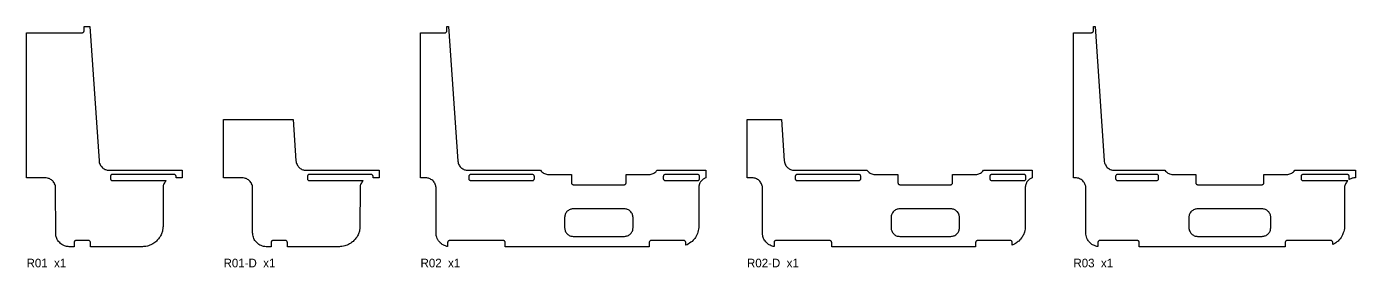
# Model space of a CAD drawing. Header units: millimetres. Extents: x 0 to 17877, y -60 to 796.
# Drawn here: x 0 to 3861, y -60 to 640 of the extents above; entities that cross this region are included whole.
import ezdxf

# ---------------------------------------------------------------- set-up
doc = ezdxf.new("R2010")
doc.units = ezdxf.units.MM
for name, color, linetype in [('CUT_IN', 5, 'Continuous'), ('CUT_OUT', 1, 'Continuous'), ('LABEL', 7, 'Continuous')]:
    doc.layers.add(name, color=color, linetype=linetype)

msp = doc.modelspace()

# ---------------------------------------------------------------- linework, layer by layer
at = {"layer": 'CUT_IN'}
for points in [[(1284.73, 198), (1284.84, 196.83), (1285.18, 195.7), (1285.74, 194.67), (1286.48, 193.76), (1287.39, 193.01), (1288.43, 192.46), (1289.85, 192.06), (1290.73, 192), (1469.17, 192), (1470.63, 192.18), (1471.47, 192.46), (1472.26, 192.85), (1472.98, 193.36), (1473.62, 193.97), (1474.16, 194.67), (1474.6, 195.43), (1474.99, 196.54), (1475.17, 197.71), (1475.17, 204.29), (1474.99, 205.46), (1474.6, 206.57), (1473.99, 207.57), (1473.2, 208.45), (1472.26, 209.15), (1471.19, 209.65), (1470.05, 209.94), (1469.17, 210), (1290.73, 210), (1289.27, 209.82), (1288.43, 209.54), (1287.64, 209.15), (1286.48, 208.24), (1285.91, 207.57), (1285.43, 206.83), (1284.98, 205.74), (1284.75, 204.59), (1284.73, 198)], [(1855.86, 210), (1854.98, 209.94), (1853.84, 209.65), (1852.78, 209.15), (1851.83, 208.45), (1851.04, 207.57), (1850.44, 206.57), (1850.04, 205.46), (1849.87, 204.29), (1849.87, 197.71), (1850.04, 196.54), (1850.32, 195.7), (1850.57, 195.17), (1851.22, 194.19), (1852.29, 193.18), (1853.57, 192.46), (1854.98, 192.06), (1855.86, 192), (1949.32, 192.01), (1950.48, 192.18), (1951.32, 192.46), (1952.11, 192.85), (1953.05, 193.55), (1953.84, 194.43), (1954.45, 195.43), (1954.76, 196.26), (1954.96, 197.12), (1955.02, 197.71), (1955.02, 204.29), (1954.91, 205.17), (1954.57, 206.3), (1954.17, 207.08), (1953.66, 207.81), (1952.6, 208.82), (1951.32, 209.54), (1949.9, 209.94), (1949.02, 210), (1855.86, 210)], [(2233.17, 197.41), (2233.4, 196.26), (2233.85, 195.17), (2234.51, 194.19), (2235.34, 193.36), (2236.06, 192.85), (2237.12, 192.35), (2238.27, 192.06), (2239.15, 192), (2417.89, 192.01), (2418.47, 192.06), (2419.61, 192.35), (2420.93, 193.01), (2421.62, 193.55), (2422.23, 194.19), (2423.02, 195.43), (2423.41, 196.54), (2423.59, 197.71), (2423.59, 204.29), (2423.41, 205.46), (2423.02, 206.57), (2422.41, 207.57), (2421.62, 208.45), (2420.68, 209.15), (2419.61, 209.65), (2418.47, 209.94), (2417.59, 210), (2238.85, 209.99), (2238.27, 209.94), (2237.12, 209.65), (2235.81, 208.99), (2235.34, 208.64), (2234.51, 207.81), (2233.85, 206.83), (2233.6, 206.3), (2233.26, 205.17), (2233.15, 204.29), (2233.17, 197.41)], [(2803.69, 209.97), (2802.26, 209.65), (2801.2, 209.15), (2800.25, 208.45), (2799.64, 207.81), (2798.99, 206.83), (2798.63, 206.02), (2798.46, 205.46), (2798.29, 204.29), (2798.29, 197.71), (2798.46, 196.54), (2798.74, 195.7), (2798.99, 195.17), (2799.64, 194.19), (2800.71, 193.18), (2801.99, 192.46), (2803.4, 192.06), (2804.28, 192), (2897.74, 192.01), (2898.9, 192.18), (2899.74, 192.46), (2900.53, 192.85), (2901.47, 193.55), (2902.26, 194.43), (2902.87, 195.43), (2903.18, 196.26), (2903.38, 197.12), (2903.44, 197.71), (2903.44, 204.29), (2903.33, 205.17), (2902.99, 206.3), (2902.59, 207.08), (2902.08, 207.81), (2901.02, 208.82), (2899.74, 209.54), (2898.32, 209.94), (2897.44, 210), (2803.69, 209.97)], [(3163.77, 198), (3163.88, 196.83), (3164.12, 195.98), (3164.62, 194.92), (3165.32, 193.97), (3166.2, 193.18), (3167.2, 192.58), (3168.31, 192.18), (3169.47, 192.01), (3283.22, 192.01), (3283.81, 192.06), (3284.95, 192.35), (3286.26, 193.01), (3286.96, 193.55), (3287.57, 194.19), (3288.35, 195.43), (3288.75, 196.54), (3288.92, 197.71), (3288.92, 204.29), (3288.75, 205.46), (3288.35, 206.57), (3287.75, 207.57), (3286.96, 208.45), (3286.01, 209.15), (3285.23, 209.54), (3284.39, 209.82), (3283.22, 209.99), (3169.47, 209.99), (3168.89, 209.94), (3167.75, 209.65), (3166.44, 208.99), (3165.74, 208.45), (3165.13, 207.81), (3164.35, 206.57), (3163.95, 205.46), (3163.8, 204.59), (3163.77, 198)], [(1759.04, 96.52), (1757.64, 98.89), (1755.99, 101.08), (1754.54, 102.67), (1752.94, 104.13), (1750.75, 105.78), (1748.64, 107.04), (1746.15, 108.2), (1744.12, 108.92), (1742.03, 109.45), (1739.31, 109.87), (1736.72, 110), (1588.32, 110), (1585.43, 109.84), (1583.01, 109.45), (1580.92, 108.92), (1578.88, 108.2), (1576.39, 107.04), (1574.05, 105.61), (1572.32, 104.32), (1570.71, 102.88), (1568.85, 100.86), (1567.23, 98.64), (1566.13, 96.78), (1565.2, 94.83), (1564.26, 92.26), (1563.61, 89.59), (1563.3, 87.45), (1563.17, 84.85), (1563.17, 55.15), (1563.3, 52.55), (1563.72, 49.84), (1564.26, 47.74), (1564.98, 45.71), (1566.13, 43.22), (1567.39, 41.11), (1568.85, 39.14), (1570.71, 37.12), (1572.32, 35.68), (1574.29, 34.22), (1576.39, 32.96), (1578.34, 32.03), (1581.2, 31), (1583.3, 30.49), (1585.43, 30.16), (1588.32, 30), (1736.72, 30), (1739.6, 30.16), (1742.03, 30.55), (1744.12, 31.08), (1746.15, 31.8), (1748.64, 32.96), (1750.99, 34.39), (1752.72, 35.68), (1754.32, 37.12), (1756.18, 39.14), (1757.64, 41.11), (1758.76, 42.96), (1759.95, 45.44), (1760.86, 48.03), (1761.43, 50.41), (1761.74, 52.55), (1761.86, 54.85), (1761.86, 85.15), (1761.74, 87.45), (1761.38, 89.88), (1760.69, 92.53), (1759.95, 94.56), (1759.04, 96.52)], [(2707.18, 97.04), (2706.06, 98.89), (2704.6, 100.86), (2702.96, 102.67), (2700.91, 104.5), (2699.17, 105.78), (2697.06, 107.04), (2694.57, 108.2), (2692.54, 108.92), (2690.45, 109.45), (2687.73, 109.87), (2685.14, 110), (2536.74, 110), (2533.85, 109.84), (2531.43, 109.45), (2529.34, 108.92), (2527.3, 108.2), (2524.81, 107.04), (2522.47, 105.61), (2520.74, 104.32), (2519.13, 102.88), (2517.27, 100.86), (2515.65, 98.64), (2514.55, 96.78), (2513.62, 94.83), (2512.68, 92.26), (2512.03, 89.59), (2511.72, 87.45), (2511.59, 84.85), (2511.59, 55.15), (2511.72, 52.55), (2512.14, 49.84), (2512.68, 47.74), (2513.4, 45.71), (2514.55, 43.22), (2515.81, 41.11), (2517.27, 39.14), (2519.13, 37.12), (2520.74, 35.68), (2522.71, 34.22), (2524.81, 32.96), (2526.76, 32.03), (2529.62, 31), (2531.72, 30.49), (2533.85, 30.16), (2536.74, 30), (2685.14, 30), (2688.02, 30.16), (2690.45, 30.55), (2692.54, 31.08), (2694.57, 31.8), (2697.06, 32.96), (2699.41, 34.39), (2701.14, 35.68), (2702.74, 37.12), (2704.6, 39.14), (2706.06, 41.11), (2707.18, 42.96), (2708.37, 45.44), (2709.28, 48.03), (2709.85, 50.41), (2710.16, 52.55), (2710.28, 54.85), (2710.28, 85.15), (2710.16, 87.45), (2709.8, 89.88), (2709.28, 91.97), (2708.37, 94.56), (2707.18, 97.04)], [(3611.71, 96.52), (3610.32, 98.89), (3608.86, 100.86), (3607.21, 102.67), (3605.62, 104.13), (3603.42, 105.78), (3601.06, 107.17), (3599.1, 108.09), (3596.79, 108.92), (3594.41, 109.51), (3591.69, 109.89), (3589.39, 110), (3402.08, 110), (3399.48, 109.87), (3397.05, 109.51), (3394.67, 108.92), (3392.64, 108.2), (3390.15, 107.04), (3387.8, 105.61), (3386.07, 104.32), (3384.47, 102.88), (3382.61, 100.86), (3380.99, 98.64), (3379.89, 96.78), (3378.96, 94.83), (3378.01, 92.26), (3377.42, 89.88), (3377.09, 87.74), (3376.93, 84.85), (3376.93, 55.15), (3377.06, 52.55), (3377.42, 50.12), (3378.01, 47.74), (3378.73, 45.71), (3380.03, 42.96), (3381.15, 41.11), (3382.61, 39.14), (3384.47, 37.12), (3386.07, 35.68), (3388.04, 34.22), (3389.89, 33.1), (3392.1, 32.03), (3394.96, 31), (3397.05, 30.49), (3399.48, 30.13), (3402.08, 30), (3589.39, 30), (3591.99, 30.13), (3594.41, 30.49), (3596.79, 31.08), (3598.83, 31.8), (3601.32, 32.96), (3603.66, 34.39), (3605.39, 35.68), (3607, 37.12), (3608.86, 39.14), (3610.48, 41.36), (3611.58, 43.22), (3612.51, 45.17), (3613.53, 48.03), (3614.05, 50.12), (3614.37, 52.26), (3614.54, 55.15), (3614.53, 85.15), (3614.41, 87.45), (3613.99, 90.16), (3613.45, 92.26), (3612.73, 94.29), (3611.71, 96.52)]]:
    msp.add_lwpolyline(points, close=True, dxfattribs=at)
at = {"layer": 'CUT_OUT'}
for points in [[(0, 622), (161.85, 622.03), (162.72, 622.18), (163.56, 622.46), (164.35, 622.85), (165.07, 623.36), (165.71, 623.97), (166.25, 624.67), (166.69, 625.43), (167, 626.26), (167.2, 627.12), (167.26, 628), (167.26, 640), (183.83, 639.99), (210.44, 249.89), (210.75, 247.22), (211.35, 244.37), (212.23, 241.6), (213.36, 238.92), (214.76, 236.37), (216.39, 233.97), (218.25, 231.73), (220.53, 229.49), (222.8, 227.68), (224.99, 226.24), (227.55, 224.87), (229.15, 224.18), (231.9, 223.22), (234.44, 222.59), (237.31, 222.16), (239.05, 222.03), (452.3, 221.99), (452.3, 200.01), (434.31, 200), (434.28, 204.59), (434.05, 205.74), (433.6, 206.83), (433.13, 207.57), (432.55, 208.24), (431.39, 209.15), (430.6, 209.54), (429.77, 209.82), (428.31, 210), (249.77, 210), (248.89, 209.94), (248.03, 209.74), (247.2, 209.42), (246.43, 208.99), (245.74, 208.45), (245.13, 207.81), (244.62, 207.08), (244.22, 206.3), (243.88, 205.17), (243.77, 204.29), (243.77, 197.71), (243.88, 196.83), (244.12, 195.98), (244.34, 195.43), (244.95, 194.43), (245.52, 193.76), (246.19, 193.18), (246.94, 192.71), (247.75, 192.35), (249.18, 192.03), (405.98, 192), (404.05, 190.04), (402.19, 187.75), (400.72, 185.55), (399.19, 182.69), (398.08, 179.97), (397.31, 177.43), (396.72, 174.55), (396.42, 171.62), (396.36, 58.56), (396.21, 55.55), (395.93, 52.69), (395.23, 48.33), (394.57, 45.39), (393.78, 42.55), (392.88, 39.82), (391.82, 37.07), (390.6, 34.31), (389.31, 31.75), (387.05, 27.87), (385.41, 25.42), (383.7, 23.12), (381.78, 20.78), (379.85, 18.65), (377.72, 16.52), (375.54, 14.54), (372.15, 11.83), (369.74, 10.13), (367.19, 8.52), (364.69, 7.1), (360.72, 5.16), (358, 4.03), (353.83, 2.59), (350.92, 1.79), (346.67, 0.89), (342.29, 0.29), (339.36, 0.07), (336.39, 0), (185.45, 0), (185.45, 12), (185.27, 13.46), (184.74, 14.83), (183.89, 16.03), (182.78, 16.99), (181.74, 17.54), (180.33, 17.94), (179.45, 18), (143.55, 17.99), (142.97, 17.94), (141.83, 17.65), (141.02, 17.29), (140.27, 16.82), (139.4, 16.03), (138.86, 15.33), (138.42, 14.57), (138.11, 13.74), (137.91, 12.88), (137.85, 12), (137.85, 0), (123.48, 0.01), (120.62, 0.19), (117.7, 0.58), (115.78, 0.96), (112.86, 1.73), (110.07, 2.69), (108.26, 3.45), (106.55, 4.25), (103.97, 5.67), (102.25, 6.76), (99.92, 8.44), (98.4, 9.69), (96.19, 11.74), (94.19, 13.9), (92.99, 15.36), (91.22, 17.81), (90.21, 19.4), (89.24, 21.11), (87.92, 23.82), (86.85, 26.49), (86.24, 28.35), (85.48, 31.2), (85.1, 33.13), (84.8, 35.14), (84.55, 38), (84.5, 170.07), (84.46, 171.62), (84.2, 174.26), (83.64, 177.15), (82.8, 179.97), (81.56, 182.96), (80.89, 184.27), (79.53, 186.54), (77.6, 189.14), (75.82, 191.11), (74.76, 192.13), (72.49, 194.01), (69.8, 195.8), (67.2, 197.18), (65.85, 197.77), (63.35, 198.66), (60.5, 199.39), (57.3, 199.87), (54.58, 200), (0.01, 200.01), (0, 622)], [(1144.59, 622), (1215.27, 622), (1216.73, 622.18), (1218.1, 622.71), (1219.3, 623.55), (1219.91, 624.19), (1220.42, 624.92), (1220.81, 625.7), (1221.09, 626.54), (1221.27, 628), (1221.27, 640), (1226.22, 639.99), (1252.94, 248.66), (1253.47, 245.5), (1254.23, 242.7), (1255.15, 240.25), (1256.56, 237.38), (1258.1, 234.91), (1259.87, 232.6), (1261.85, 230.48), (1262.92, 229.49), (1264.96, 227.85), (1267.38, 226.24), (1268.9, 225.39), (1270.21, 224.75), (1272.63, 223.76), (1274.29, 223.22), (1276.83, 222.59), (1279.7, 222.16), (1281.44, 222.03), (1493.17, 221.99), (1495.29, 219.48), (1497.35, 217.48), (1499.59, 215.69), (1502.24, 213.98), (1504.79, 212.68), (1507.18, 211.71), (1510.21, 210.82), (1513.02, 210.29), (1515.59, 210.04), (1517.1, 210), (1583.17, 210), (1583.17, 186), (1583.29, 184.83), (1583.52, 183.98), (1583.88, 183.17), (1584.53, 182.19), (1585.37, 181.36), (1586.09, 180.85), (1587.15, 180.35), (1588.29, 180.06), (1589.17, 180), (1735.86, 180), (1736.74, 180.06), (1737.88, 180.35), (1738.69, 180.71), (1739.44, 181.18), (1740.11, 181.76), (1740.85, 182.67), (1741.29, 183.43), (1741.6, 184.26), (1741.8, 185.12), (1741.86, 185.71), (1741.86, 210), (1807.94, 210), (1809.44, 210.04), (1812.01, 210.29), (1814.83, 210.82), (1817.85, 211.71), (1820.25, 212.68), (1822.8, 213.98), (1825.45, 215.69), (1827.69, 217.48), (1829.55, 219.27), (1831.87, 221.99), (1973.01, 221.99), (1973.01, 200.01), (1970.78, 199.11), (1969.48, 198.48), (1967.21, 197.21), (1965.77, 196.26), (1964.61, 195.4), (1962.63, 193.72), (1961.39, 192.5), (1959.49, 190.33), (1957.97, 188.22), (1957.06, 186.75), (1956.37, 185.48), (1955.27, 183.12), (1954.22, 180.12), (1953.85, 178.73), (1953.31, 175.89), (1953.06, 173.31), (1953.02, 171.79), (1953.02, 59.98), (1952.86, 55.62), (1952.38, 51.23), (1951.57, 46.89), (1950.43, 42.55), (1948.99, 38.37), (1947.24, 34.31), (1945.21, 30.39), (1942.93, 26.7), (1941.19, 24.23), (1939.38, 21.91), (1936.5, 18.65), (1933.29, 15.52), (1929.96, 12.72), (1926.38, 10.13), (1922.63, 7.81), (1918.71, 5.78), (1915.02, 4.19), (1915.02, 12.29), (1914.91, 13.17), (1914.57, 14.3), (1914.17, 15.08), (1913.66, 15.81), (1912.6, 16.82), (1911.32, 17.54), (1909.9, 17.94), (1909.02, 18), (1814.87, 18), (1813.99, 17.94), (1813.13, 17.74), (1812.31, 17.42), (1811.54, 16.99), (1810.84, 16.45), (1810.23, 15.81), (1809.58, 14.83), (1809.05, 13.46), (1808.87, 12), (1808.87, 0), (1390.72, 0), (1390.72, 12), (1390.61, 13.17), (1390.37, 14.02), (1389.87, 15.08), (1389.36, 15.81), (1388.75, 16.45), (1388.05, 16.99), (1387.29, 17.42), (1386.46, 17.74), (1385.6, 17.94), (1384.72, 18), (1228.99, 17.99), (1228.4, 17.94), (1227.26, 17.65), (1226.45, 17.29), (1225.71, 16.82), (1225.25, 16.45), (1224.46, 15.57), (1223.99, 14.83), (1223.63, 14.02), (1223.4, 13.17), (1223.28, 12), (1223.28, 0.5), (1220.84, 0.96), (1218.93, 1.44), (1216.98, 2.03), (1214.29, 3.03), (1211.61, 4.25), (1209.88, 5.18), (1207.37, 6.72), (1205.71, 7.89), (1202.73, 10.34), (1201.25, 11.74), (1199.25, 13.9), (1196.88, 16.94), (1195.75, 18.63), (1194.74, 20.32), (1192.98, 23.82), (1191.57, 27.49), (1191, 29.37), (1190.34, 32.16), (1190, 34.09), (1189.75, 36.12), (1189.56, 40.02), (1189.56, 170.07), (1189.52, 171.62), (1189.22, 174.55), (1188.7, 177.15), (1188.23, 178.85), (1187.22, 181.62), (1185.95, 184.27), (1185.22, 185.55), (1183.75, 187.75), (1181.89, 190.04), (1179.82, 192.13), (1177.55, 194.01), (1174.86, 195.8), (1172.26, 197.18), (1169.81, 198.19), (1168.13, 198.75), (1165.27, 199.45), (1162.65, 199.84), (1159.64, 200), (1144.92, 200), (1144.6, 200.01), (1144.59, 200.08), (1144.59, 622)], [(3041.43, 622), (3093.46, 622), (3094.34, 622.06), (3095.2, 622.26), (3096.54, 622.85), (3097.7, 623.76), (3098.28, 624.43), (3098.75, 625.17), (3099.28, 626.54), (3099.46, 628), (3099.46, 640), (3104.18, 639.99), (3130.79, 249.89), (3131.1, 247.22), (3131.78, 244.09), (3132.68, 241.33), (3133.23, 239.98), (3134.38, 237.63), (3136.06, 234.91), (3137.83, 232.6), (3139.61, 230.68), (3142, 228.56), (3144.11, 227.02), (3145.59, 226.09), (3147.91, 224.87), (3150.59, 223.76), (3152.25, 223.22), (3154.79, 222.59), (3156.51, 222.3), (3159.41, 222.03), (3306.92, 221.99), (3309.05, 219.48), (3311.32, 217.29), (3313.35, 215.69), (3316, 213.98), (3318.55, 212.68), (3320.94, 211.71), (3323.96, 210.82), (3326.78, 210.29), (3329.35, 210.04), (3330.85, 210), (3396.93, 210), (3396.93, 186), (3396.99, 185.12), (3397.28, 183.98), (3397.78, 182.92), (3398.29, 182.19), (3399.12, 181.36), (3399.85, 180.85), (3400.91, 180.35), (3402.05, 180.06), (3402.93, 180), (3589.13, 180.03), (3590, 180.18), (3590.83, 180.46), (3591.62, 180.85), (3592.57, 181.55), (3593.18, 182.19), (3593.83, 183.17), (3594.19, 183.98), (3594.42, 184.83), (3594.54, 186), (3594.54, 210), (3660.61, 210), (3662.12, 210.04), (3664.69, 210.29), (3667.5, 210.82), (3670.53, 211.71), (3672.92, 212.68), (3675.47, 213.98), (3678.12, 215.69), (3680.36, 217.48), (3682.42, 219.48), (3684.54, 221.99), (3860.62, 221.99), (3860.62, 200.01), (3857.66, 199.97), (3855.9, 199.84), (3853.27, 199.45), (3851.55, 199.06), (3849.02, 198.29), (3847.37, 197.66), (3844.71, 196.39), (3842.63, 195.14), (3841.75, 194.87), (3842.37, 196.26), (3842.62, 197.71), (3842.63, 204), (3842.56, 204.88), (3842.37, 205.74), (3842.05, 206.57), (3841.62, 207.33), (3841.27, 207.81), (3840.44, 208.64), (3839.71, 209.15), (3838.93, 209.54), (3838.09, 209.82), (3837.22, 209.97), (3708.24, 209.99), (3707.66, 209.94), (3706.52, 209.65), (3705.45, 209.15), (3704.73, 208.64), (3703.9, 207.81), (3703.39, 207.08), (3702.99, 206.3), (3702.65, 205.17), (3702.54, 204.29), (3702.54, 197.71), (3702.65, 196.83), (3702.99, 195.7), (3703.39, 194.92), (3703.9, 194.19), (3704.96, 193.18), (3705.71, 192.71), (3706.52, 192.35), (3707.95, 192.03), (3836.63, 192), (3837.51, 192.06), (3838.83, 192.42), (3838.59, 192), (3836.66, 190.04), (3834.8, 187.75), (3833.33, 185.55), (3831.8, 182.69), (3830.69, 179.97), (3829.92, 177.43), (3829.33, 174.55), (3829.03, 171.62), (3828.98, 59.98), (3828.91, 57.02), (3828.53, 52.62), (3827.84, 48.33), (3826.82, 44.03), (3825.49, 39.82), (3824.43, 37.07), (3823.21, 34.31), (3821.17, 30.39), (3818.85, 26.64), (3816.31, 23.12), (3814.39, 20.78), (3812.46, 18.65), (3810.33, 16.52), (3807.07, 13.64), (3803.5, 10.92), (3801.05, 9.29), (3798.59, 7.81), (3794.99, 5.93), (3794.96, 12.59), (3794.81, 13.46), (3794.41, 14.57), (3793.97, 15.33), (3793.43, 16.03), (3792.32, 16.99), (3791.01, 17.65), (3789.57, 17.97), (3662.52, 18), (3661.64, 17.94), (3660.78, 17.74), (3659.96, 17.42), (3659.19, 16.99), (3658.49, 16.45), (3657.7, 15.57), (3657.23, 14.83), (3656.7, 13.46), (3656.52, 12), (3656.52, 0), (3232.7, 0), (3232.7, 12), (3232.63, 12.88), (3232.44, 13.74), (3232.12, 14.57), (3231.68, 15.33), (3231.14, 16.03), (3230.27, 16.82), (3229.52, 17.29), (3228.72, 17.65), (3227.58, 17.94), (3226.7, 18), (3118.23, 18), (3117.35, 17.94), (3116.49, 17.74), (3115.67, 17.42), (3114.9, 16.99), (3114.2, 16.45), (3113.24, 15.33), (3112.81, 14.57), (3112.49, 13.74), (3112.3, 12.88), (3112.23, 12), (3112.23, 0.35), (3109.73, 0.76), (3106.87, 1.44), (3104.92, 2.03), (3102.23, 3.03), (3099.55, 4.25), (3096.9, 5.71), (3095.25, 6.76), (3092.92, 8.44), (3089.89, 11.06), (3087.19, 13.9), (3085.39, 16.14), (3084.26, 17.75), (3082.24, 21.11), (3080.53, 24.73), (3079.23, 28.35), (3078.26, 32.23), (3077.69, 36.12), (3077.5, 39.98), (3077.5, 170.07), (3077.34, 173.09), (3076.95, 175.71), (3076.56, 177.43), (3075.79, 179.97), (3074.68, 182.69), (3073.89, 184.27), (3072.36, 186.79), (3070.78, 188.92), (3068.81, 191.11), (3066.42, 193.28), (3064.29, 194.86), (3061.77, 196.39), (3059.12, 197.66), (3056.07, 198.75), (3053.5, 199.39), (3050.59, 199.84), (3048.82, 199.97), (3041.43, 200.01), (3041.43, 622)], [(782.73, 249.89), (783.04, 247.22), (783.64, 244.37), (784.52, 241.6), (785.65, 238.92), (787.05, 236.37), (788.68, 233.97), (789.77, 232.6), (791.75, 230.48), (793.71, 228.74), (795.09, 227.68), (797.28, 226.24), (799.84, 224.87), (802.53, 223.76), (804.19, 223.22), (806.73, 222.59), (809.6, 222.16), (812.58, 222), (1024.59, 221.99), (1024.59, 200.01), (1006.6, 200), (1006.57, 204.59), (1006.34, 205.74), (1005.89, 206.83), (1005.42, 207.57), (1004.84, 208.24), (1003.68, 209.15), (1002.89, 209.54), (1002.06, 209.82), (1000.6, 210), (822.06, 210), (821.18, 209.94), (820.32, 209.74), (819.49, 209.42), (818.72, 208.99), (818.03, 208.45), (817.42, 207.81), (816.91, 207.08), (816.51, 206.3), (816.17, 205.17), (816.06, 204.29), (816.06, 197.71), (816.17, 196.83), (816.41, 195.98), (816.63, 195.43), (817.24, 194.43), (817.81, 193.76), (818.48, 193.18), (819.23, 192.71), (820.04, 192.35), (821.47, 192.03), (978.27, 192), (976.34, 190.04), (974.48, 187.75), (973.01, 185.55), (971.48, 182.69), (970.37, 179.97), (969.6, 177.43), (969.01, 174.55), (968.71, 171.62), (968.65, 58.56), (968.5, 55.55), (968.22, 52.69), (967.52, 48.33), (966.86, 45.39), (966.07, 42.55), (965.17, 39.82), (964.11, 37.07), (962.89, 34.31), (961.6, 31.75), (960.11, 29.12), (958.53, 26.64), (956.88, 24.29), (955.07, 21.97), (953.15, 19.73), (951.12, 17.6), (948.93, 15.52), (946.76, 13.64), (944.44, 11.83), (942.03, 10.13), (938.27, 7.81), (935.61, 6.39), (931.59, 4.55), (927.52, 3.04), (924.63, 2.16), (920.41, 1.16), (915.97, 0.45), (911.65, 0.07), (908.68, 0), (757.74, 0), (757.74, 12), (757.56, 13.46), (757.03, 14.83), (756.18, 16.03), (755.07, 16.99), (754.03, 17.54), (752.62, 17.94), (751.74, 18), (715.84, 17.99), (715.26, 17.94), (714.12, 17.65), (713.31, 17.29), (712.56, 16.82), (711.69, 16.03), (711.15, 15.33), (710.71, 14.57), (710.4, 13.74), (710.2, 12.88), (710.14, 12), (710.14, 0), (695.77, 0.01), (691.93, 0.3), (689.99, 0.58), (688.07, 0.96), (685.15, 1.73), (681.52, 3.03), (677.9, 4.74), (674.54, 6.76), (671.39, 9.1), (668.48, 11.74), (665.85, 14.65), (663.51, 17.81), (661.53, 21.11), (660.21, 23.82), (658.82, 27.42), (657.98, 30.32), (657.23, 34.09), (656.9, 37.02), (656.79, 39.98), (656.79, 170.07), (656.75, 171.62), (656.49, 174.26), (655.93, 177.15), (655.09, 179.97), (653.85, 182.96), (653.18, 184.27), (651.82, 186.54), (649.89, 189.14), (648.11, 191.11), (647.05, 192.13), (644.78, 194.01), (642.09, 195.8), (639.49, 197.18), (638.14, 197.77), (635.64, 198.66), (632.79, 199.39), (629.59, 199.87), (626.87, 200), (572.3, 200.01), (572.3, 370), (774.54, 370), (782.73, 249.89)], [(2201.24, 250.03), (2201.56, 247.22), (2201.89, 245.5), (2202.65, 242.7), (2203.57, 240.25), (2204.3, 238.66), (2205.57, 236.37), (2207.2, 233.97), (2209.06, 231.73), (2211.34, 229.49), (2213.38, 227.85), (2215.8, 226.24), (2217.32, 225.39), (2219.69, 224.29), (2222.71, 223.22), (2225.25, 222.59), (2228.12, 222.16), (2231.1, 222), (2441.59, 221.99), (2443.71, 219.48), (2445.77, 217.48), (2448.01, 215.69), (2450.66, 213.98), (2453.21, 212.68), (2455.6, 211.71), (2458.63, 210.82), (2461.44, 210.29), (2464.01, 210.04), (2465.52, 210), (2531.59, 210), (2531.59, 186), (2531.71, 184.83), (2531.94, 183.98), (2532.3, 183.17), (2532.95, 182.19), (2533.79, 181.36), (2534.51, 180.85), (2535.57, 180.35), (2536.71, 180.06), (2537.59, 180), (2684.28, 180), (2685.16, 180.06), (2686.3, 180.35), (2687.11, 180.71), (2687.86, 181.18), (2688.53, 181.76), (2689.27, 182.67), (2689.71, 183.43), (2690.02, 184.26), (2690.22, 185.12), (2690.28, 185.71), (2690.28, 210), (2756.36, 210), (2757.86, 210.04), (2760.43, 210.29), (2763.25, 210.82), (2766.27, 211.71), (2768.67, 212.68), (2771.22, 213.98), (2773.87, 215.69), (2776.11, 217.48), (2777.97, 219.27), (2780.29, 221.99), (2921.43, 221.99), (2921.43, 200.01), (2919.2, 199.11), (2917.9, 198.48), (2915.63, 197.21), (2914.19, 196.26), (2913.03, 195.4), (2911.05, 193.72), (2909.81, 192.5), (2907.91, 190.33), (2906.39, 188.22), (2905.48, 186.75), (2904.79, 185.48), (2903.69, 183.12), (2902.64, 180.12), (2902.27, 178.73), (2901.73, 175.89), (2901.48, 173.31), (2901.44, 171.79), (2901.42, 58.49), (2901.15, 54.08), (2900.8, 51.23), (2899.99, 46.89), (2898.85, 42.55), (2897.92, 39.75), (2896.89, 37.07), (2895.02, 32.99), (2893.63, 30.39), (2892.15, 27.93), (2890.52, 25.48), (2887.8, 21.91), (2885.92, 19.73), (2882.79, 16.52), (2880.66, 14.59), (2878.38, 12.72), (2875.96, 10.92), (2873.51, 9.29), (2869.76, 7.1), (2865.79, 5.16), (2863.44, 4.19), (2863.44, 12.29), (2863.33, 13.17), (2862.99, 14.3), (2862.59, 15.08), (2862.08, 15.81), (2861.02, 16.82), (2859.74, 17.54), (2858.32, 17.94), (2857.44, 18), (2763.29, 18), (2762.41, 17.94), (2761.55, 17.74), (2760.73, 17.42), (2759.96, 16.99), (2759.26, 16.45), (2758.65, 15.81), (2758, 14.83), (2757.64, 14.02), (2757.47, 13.46), (2757.29, 12), (2757.29, 0), (2339.14, 0), (2339.14, 12), (2338.96, 13.46), (2338.79, 14.02), (2338.29, 15.08), (2337.78, 15.81), (2337.17, 16.45), (2336.23, 17.15), (2335.71, 17.42), (2334.88, 17.74), (2334.02, 17.94), (2333.14, 18), (2177.41, 17.99), (2176.82, 17.94), (2175.68, 17.65), (2174.87, 17.29), (2174.13, 16.82), (2173.67, 16.45), (2172.88, 15.57), (2172.41, 14.83), (2172.05, 14.02), (2171.82, 13.17), (2171.7, 12), (2171.7, 0.5), (2169.26, 0.96), (2166.34, 1.73), (2163.55, 2.69), (2160.03, 4.25), (2157.45, 5.67), (2155.79, 6.72), (2153.4, 8.44), (2151.15, 10.34), (2149.67, 11.74), (2147.67, 13.9), (2145.3, 16.94), (2144.17, 18.63), (2142.27, 21.98), (2141.4, 23.82), (2140.31, 26.56), (2139.42, 29.37), (2138.76, 32.16), (2138.42, 34.09), (2138.09, 37.09), (2137.98, 40.02), (2137.98, 170.07), (2137.94, 171.62), (2137.64, 174.55), (2137.12, 177.15), (2136.28, 179.97), (2135.04, 182.96), (2133.64, 185.55), (2132.17, 187.75), (2130.31, 190.04), (2128.24, 192.13), (2125.97, 194.01), (2123.28, 195.8), (2120.68, 197.18), (2118.23, 198.19), (2116.55, 198.75), (2113.69, 199.45), (2111.07, 199.84), (2108.06, 200), (2093.02, 200.01), (2093.01, 370), (2193.06, 370), (2201.24, 250.03)]]:
    msp.add_lwpolyline(points, close=True, dxfattribs=at)

# ---------------------------------------------------------------- texts
at = {"layer": 'LABEL'}
for s, p in [('R01  x1', (0, -60)), ('R01-D  x1', (572.3, -60)), ('R02  x1', (1144.59, -60)), ('R02-D  x1', (2093.01, -60)), ('R03  x1', (3041.43, -60))]:
    msp.add_text(s, height=25, dxfattribs=at).set_placement(p)

doc.saveas('drawing.dxf')
